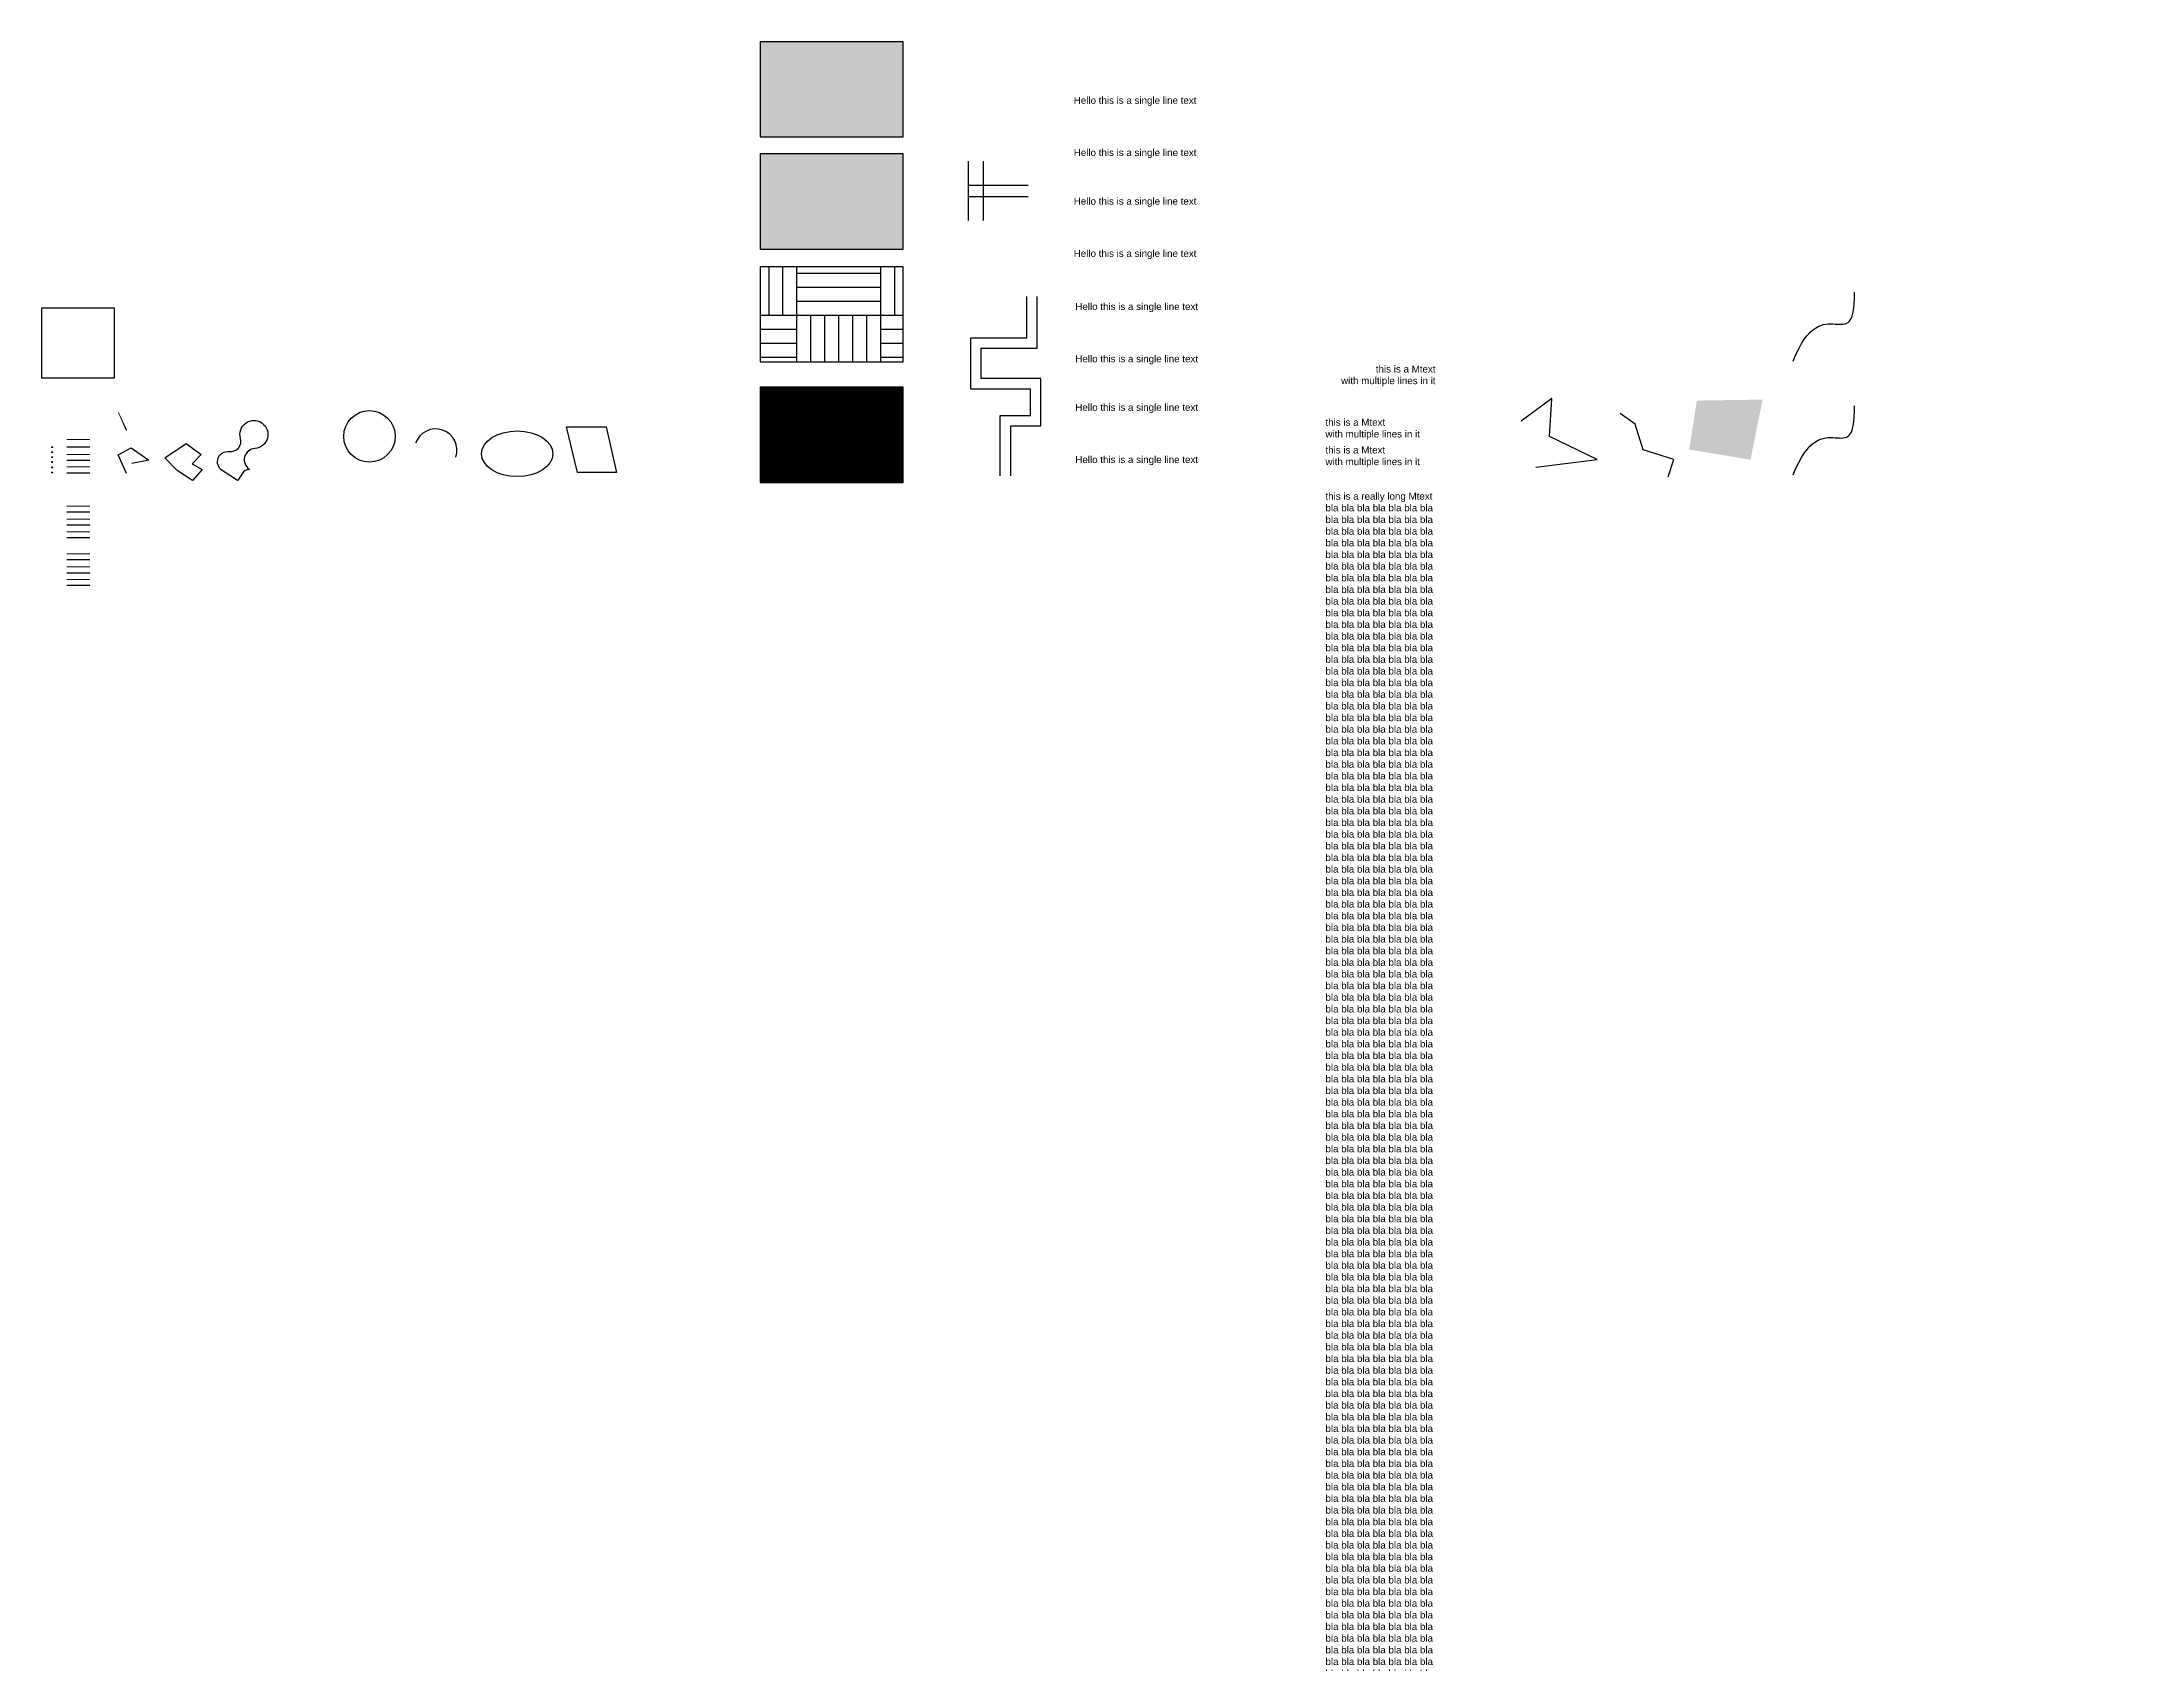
# Model space of a CAD drawing. Header units: inches. Extents: x 0 to 1028, y -401 to 111.
# Drawn here: x 0 to 298.1, y -168.8 to 63.1 of the extents above; entities that cross this region are included whole.
import ezdxf
from ezdxf.lldxf.tags import DXFTag

# ---------------------------------------------------------------- set-up
doc = ezdxf.new("R2010")
doc.units = ezdxf.units.IN
doc.header["$PDMODE"] = 34
doc.header["$PDSIZE"] = 0.1
doc.linetypes.add('ACAD_ISO02W100', pattern=[15, 12, -3])
for name, color, linetype in [('0 @ 1', 7, 'Continuous'), ('Layer2', 65, 'Continuous'), ('Layer_color_80 @ 1', 80, 'Continuous'), ('Layer_color_book', 31, 'Continuous'), ('Layer_Lock', 7, 'Continuous'), ('Layer_Lt_dash', 10, 'ACAD_ISO02W100'), ('Layer_true_color', 150, 'Continuous')]:
    doc.layers.add(name, color=color, linetype=linetype)
doc.styles.get("Standard").update_dxf_attribs({"font": 'arial.ttf'})
doc.linetypes.add('BATTING', pattern='A,0.0001,-0.1,[134,ltypeshp.shx,S=0.1,R=0,X=-0.1,Y=0],-0.2,[134,ltypeshp.shx,S=0.1,R=0.054831,X=0.1,Y=0],-0.1', length=0.4001)
tags = doc.linetypes.add('GAS_LINE', pattern='A,0.5,-0.2,["",Standard,S=0.1,R=0,X=-0.1,Y=-0.05],-0.25', length=0.95).pattern_tags.tags
tags[6] = DXFTag(74, 10)
doc.linetypes.add('TRACKS', pattern='A,0.15,[130,ltypeshp.shx,S=0.25,R=0,X=0,Y=0],0.15', length=0.3)
doc.linetypes.add('ZIGZAG', pattern='A,0.0001,-0.2,[131,ltypeshp.shx,S=0.2,R=0,X=-0.2,Y=0],-0.4,[131,ltypeshp.shx,S=0.2,R=0.054831,X=0.2,Y=0],-0.2', length=0.8001)
picture_1 = doc.add_image_def('image1.jpg', size_in_pixel=(994, 965))

msp = doc.modelspace()

# ---------------------------------------------------------------- hatches: boundary and pattern name
h = msp.add_hatch(color=5)
h.dxf.hatch_style = 1
h.paths.add_polyline_path([(102.746, 49.51), (123.199, 49.51), (123.199, 63.134), (102.746, 63.134)])
h = msp.add_hatch(color=5)
h.dxf.hatch_style = 1
h.paths.add_polyline_path([(102.746, 33.467), (123.199, 33.467), (123.199, 47.092), (102.746, 47.092)])
h = msp.add_hatch()
h.set_pattern_fill('AR-PARQ1', color=256)
h.set_pattern_definition([(90, (0, 0), (-12, 12), [12, -12]), (90, (2, 0), (-12, 12), [12, -12]), (90, (4, 0), (-12, 12), [12, -12]), (90, (6, 0), (-12, 12), [12, -12]), (90, (8, 0), (-12, 12), [12, -12]), (90, (10, 0), (-12, 12), [12, -12]), (90, (12, 0), (-12, 12), [12, -12]), (0, (0, 12), (12, -12), [12, -12]), (0, (0, 14), (12, -12), [12, -12]), (0, (0, 16), (12, -12), [12, -12]), (0, (0, 18), (12, -12), [12, -12]), (0, (0, 20), (12, -12), [12, -12]), (0, (0, 22), (12, -12), [12, -12]), (0, (0, 24), (12, -12), [12, -12])])
h.paths.add_polyline_path([(102.746, 17.314), (123.199, 17.314), (123.199, 30.939), (102.746, 30.939)])
h = msp.add_hatch()
h.set_pattern_fill('ANSI31', color=256)
h.set_pattern_definition([(45, (2.75038, 0), (-0.08838835, 0.08838835), [])])
h.paths.add_polyline_path([(102.746, 0.085), (123.199, 0.085), (123.199, 13.71), (102.746, 13.71)])

# ---------------------------------------------------------------- linework, layer by layer
for p, q in [((140.859, 20.773), (140.859, 26.683)), ((142.359, 19.273), (142.359, 26.683)), ((132.867, 13.433), (132.867, 20.773)), ((132.867, 20.773), (140.859, 20.773)), ((134.367, 14.933), (134.367, 19.273)), ((134.367, 19.273), (142.359, 19.273)), ((142.899, 14.933), (134.367, 14.933)), ((142.899, 8.182), (142.899, 14.933)), ((141.399, 13.433), (132.867, 13.433)), ((141.399, 9.682), (141.399, 13.433)), ((137.079, 1.015), (137.079, 9.682)), ((137.079, 9.682), (141.399, 9.682)), ((138.579, 1.015), (138.579, 8.182)), ((138.579, 8.182), (142.899, 8.182)), ((3.593, 1.477), (6.864, 1.477)), ((3.593, -4.112), (6.864, -4.112)), ((3.593, -5.998), (6.864, -5.998)), ((3.593, -7.795), (6.864, -7.795))]:
    msp.add_line(p, q)
at = {"color": 200, "linetype": 'BATTING', "lineweight": 13}
msp.add_line((3.593, 6.216), (6.864, 6.216), dxfattribs=at)
at = {"linetype": 'ZIGZAG'}
msp.add_line((3.593, 5.16), (6.864, 5.16), dxfattribs=at)
at = {"color": 3, "linetype": 'TRACKS', "lineweight": 13}
msp.add_line((3.593, 4.095), (6.864, 4.095), dxfattribs=at)
at = {"linetype": 'GAS_LINE'}
msp.add_line((3.593, 3.275), (6.864, 3.275), dxfattribs=at)
at = {"color": 3, "linetype": 'ACAD_ISO02W100', "lineweight": 13}
for p, q in [((3.593, 2.298), (6.864, 2.298)), ((3.593, -3.292), (6.864, -3.292)), ((3.593, -5.177), (6.864, -5.177)), ((3.593, -6.975), (6.864, -6.975))]:
    msp.add_line(p, q, dxfattribs=at)
for points in [[(102.746, 49.51), (123.199, 49.51), (123.199, 63.134), (102.746, 63.134)], [(102.746, 33.467), (123.199, 33.467), (123.199, 47.092), (102.746, 47.092)], [(102.746, 17.314), (123.199, 17.314), (123.199, 30.939), (102.746, 30.939)], [(102.746, 0.085), (123.199, 0.085), (123.199, 13.71), (102.746, 13.71)], [(19.366, 1.797), (17.632, 3.6), (20.639, 5.651), (22.798, 4.095), (21.524, 2.752), (22.939, 1.939), (21.559, 0.383)]]:
    msp.add_lwpolyline(points, close=True)
for points in [[(35.301, 5.701, 0, 0, 2.1277762), (39.652, 5.701, 0, 0, 0.3079358), (38.347, 11.099, 0, 0, 0), (35.663, 8.744, 0, 0, 0), (38.046, 8.33, 3.67, 5.081, 0)], [(12.141, 7.499, 0.2, 0.1, 0), (10.946, 10.173, 0, 0, 0), (12.782, 11.167, 0, 0, 0), (15.684, 8.916, 0, 0, 0), (13.274, 8.43, 0.1, 0.5, 0)]]:
    msp.add_lwpolyline(points, format="xyseb")
for points in [[(213.692, 2.253), (222.458, 3.349), (215.604, 6.636), (215.945, 12.076), (211.562, 8.827)], [(12.141, 1.38), (10.946, 4.053), (12.782, 5.048), (15.325, 3.258), (12.914, 2.772)]]:
    msp.add_lwpolyline(points)
msp.add_lwpolyline([(28.006, 0.361), (25.812, 1.793, -0.7995595), (26.819, 4.499, 0.5438617), (28.431, 6.378, -2.8443775), (30.491, 4.947, 0.718751), (29.707, 1.949, 0.2737938), (28.666, 1.333, -0.0476105)], format="xyb", close=True)
msp.add_polyline3d([(232.602, 0.893, 0), (233.415, 3.349, 5.479), (229.032, 4.736, 0), (227.879, 8.434, 5.479), (225.745, 9.923, 0)])
msp.add_circle((46.872, 6.673), 3.682)
msp.add_arc((56.352, 4.698), 3.044, 341.04355, 161.04355)
msp.add_ellipse((68.001, 4.185), major_axis=(-5.101, 0), ratio=0.6403727)
for points in [[(250.459, 17.426), (254.714, 28.255), (259.388, 17.503), (259.225, 27.288)], [(250.459, 1.157), (254.714, 11.986), (259.388, 1.234), (259.225, 11.019)]]:
    msp.add_open_spline(points, degree=3)
at = {"color": 7}
msp.add_point((1.494, 5.122), dxfattribs=at)
at = {"linetype": 'ACAD_ISO02W100'}
msp.add_point((1.494, 4.412), dxfattribs=at)
at = {"color": 230, "ltscale": 2}
msp.add_point((1.494, 3.715), dxfattribs=at)
at = {"color": 0, "linetype": 'ByBlock', "lineweight": -2}
msp.add_point((1.494, 2.241), dxfattribs=at)
msp.add_point((1.494, 1.491))
msp.add_solid([(235.606, 4.786), (244.372, 3.349), (236.702, 11.792), (246.096, 11.937)])
msp.add_3dface([(75.039, 8.05), (80.721, 8.05), (82.19, 1.492), (76.607, 1.492)])
at = {"layer": 'Layer_Lock', "color": 2, "linetype": 'Continuous'}
msp.add_point((1.494, 3.005), dxfattribs=at)
at = {"layer": 'Layer_Lt_dash', "linetype": 'ACAD_ISO02W100', "lineweight": 13}
for p, q in [((3.593, -10.122), (6.864, -10.122)), ((3.593, -12.007), (6.864, -12.007)), ((3.593, -13.805), (6.864, -13.805))]:
    msp.add_line(p, q, dxfattribs=at)
at = {"layer": 'Layer_Lt_dash'}
for p, q in [((3.593, -10.942), (6.864, -10.942)), ((3.593, -12.828), (6.864, -12.828)), ((3.593, -14.626), (6.864, -14.626))]:
    msp.add_line(p, q, dxfattribs=at)
at = {"layer": 'Layer_true_color'}
for p, q in [((132.547, 37.541), (132.547, 46.064)), ((134.678, 37.541), (134.678, 46.064)), ((132.547, 42.602), (141.071, 42.602)), ((132.547, 41.003), (141.071, 41.003))]:
    msp.add_line(p, q, dxfattribs=at)

# ---------------------------------------------------------------- texts
for p in [(147.819, 24.749), (147.819, 17.279), (147.819, 2.855)]:
    msp.add_text('Hello this is a single line text', height=1).set_placement(p)
at = {"char_height": 1, "width": 15.74141}
for s, insert, attachment_point in [('this is a Mtext\\Pwith multiple lines in it', (199.33, 15.326), 6), ('this is a Mtext\\Pwith multiple lines in it', (183.589, 9.188), 1), ('this is a Mtext\\Pwith multiple lines in it', (183.589, 5.226), 1), ('this is a really long Mtext\\Pbla bla bla bla bla bla bla bla bla bla bla bla bla bla bla bla bla bla bla bla bla bla bla bla bla bla bla bla bla bla bla bla bla bla bla bla bla bla bla bla bla bla bla bla bla bla bla bla bla bla bla bla bla bla bla bla bla bla bla bla bla bla bla bla bla bla bla bla bla bla bla bla bla bla bla bla bla bla bla bla bla bla bla bla bla bla bla bla bla bla bla bla bla bla bla bla bla bla bla bla bla bla bla bla bla bla bla bla bla bla bla bla bla bla bla bla bla bla bla bla bla bla bla bla bla bla bla bla bla bla bla bla bla bla bla bla bla bla bla bla bla bla bla bla bla bla bla bla bla bla bla bla bla bla bla bla bla bla bla bla bla bla bla bla bla bla bla bla bla bla bla bla bla bla bla bla bla bla bla bla bla bla bla bla bla bla bla bla bla bla bla bla bla bla bla bla bla bla bla bla bla bla bla bla bla bla bla bla bla bla bla bla bla bla bla bla bla bla bla bla bla bla bla bla bla bla bla bla bla bla bla bla bla bla bla bla bla bla bla bla bla bla bla bla bla bla bla bla bla bla bla bla bla bla bla bla bla bla bla bla bla bla bla bla bla bla bla bla bla bla bla bla bla bla bla bla bla bla bla bla bla bla bla bla bla bla bla bla bla bla bla bla bla bla bla bla bla bla bla bla bla bla bla bla bla bla bla bla bla bla bla bla bla bla bla bla bla bla bla bla bla bla bla bla bla bla bla bla bla bla bla bla bla bla bla bla bla bla bla bla bla bla bla bla bla bla bla bla bla bla bla bla bla bla bla bla bla bla bla bla bla bla bla bla bla bla bla bla bla bla bla bla bla bla bla bla bla bla bla bla bla bla bla bla bla bla bla bla bla bla bla bla bla bla bla bla bla bla bla bla bla bla bla bla bla bla bla bla bla bla bla bla bla bla bla bla bla bla bla bla bla bla bla bla bla bla bla bla bla bla bla bla bla bla bla bla bla bla bla bla bla bla bla bla bla bla bla bla bla bla bla bla bla bla bla bla bla bla bla bla bla bla bla bla bla bla bla bla bla bla bla bla bla bla bla bla bla bla bla bla bla bla bla bla bla bla bla bla bla bla bla bla bla bla bla bla bla bla bla bla bla bla bla bla bla bla bla bla bla bla bla bla bla bla bla bla bla bla bla bla bla bla bla bla bla bla bla bla bla bla bla bla bla bla bla bla bla bla bla bla bla bla bla bla bla bla bla bla bla bla bla bla bla bla bla bla bla bla bla bla bla bla bla bla bla bla bla bla bla bla bla bla bla bla bla bla bla bla bla bla bla bla bla bla bla bla bla bla bla bla bla bla bla bla bla bla bla bla bla bla bla bla bla bla bla bla bla bla bla bla bla bla bla bla bla bla bla bla bla bla bla bla bla bla bla bla bla bla bla bla bla bla bla bla bla bla bla bla bla bla bla bla bla bla bla bla bla bla bla bla bla bla bla bla bla bla bla bla bla bla bla bla bla bla bla bla bla bla bla bla bla bla bla bla bla bla bla bla bla bla bla bla bla bla bla bla bla bla bla bla bla bla bla bla bla bla bla bla bla bla bla bla bla bla bla bla bla bla bla bla bla bla bla bla bla bla bla bla bla bla bla bla bla bla bla bla bla bla bla bla bla bla bla bla bla bla bla bla bla bla bla bla bla bla bla bla bla bla bla bla bla bla bla bla bla bla bla bla bla bla bla bla bla bla bla bla bla bla bla bla bla bla bla bla bla bla bla bla bla bla bla bla bla bla bla bla bla bla bla bla bla bla bla bla bla bla bla bla bla bla bla bla bla bla bla bthis is a really long Mtext\\Pbla bla bla bla bla bla bla bla bla bla bla bla bla bla bla bla bla bla bla bla bla bla bla bla bla bla bla bla bla bla bla bla bla bla bla bla bla bla bla bla bla bla bla bla bla bla bla bla bla bla bla bla bla bla bla bla bla bla bla bla bla bla bla bla bla bla bla bla bla bla bla bla bla bla bla bla bla bla bla bla bla bla bla bla bla bla bla bla bla bla bla bla bla bla bla bla bla bla bla bla bla bla bla bla bla bla bla bla bla bla bla bla bla bla bla bla bla bla bla bla bla bla bla bla bla bla bla bla bla bla bla bla bla bla bla bla bla bla bla bla bla bla bla bla bla bla bla bla bla bla bla bla bla bla bla bla bla bla bla bla bla bla bla bla bla bla bla bla bla bla bla bla bla bla bla bla bla bla bla bla bla bla bla bla bla bla bla bla bla bla bla bla bla bla bla bla bla bla bla bla bla bla bla bla bla bla bla bla bla bla bla bla bla bla bla bla bla bla bla bla bla bla bla bla bla bla bla bla bla bla bla bla bla bla bla bla bla bla bla bla bla bla bla bla bla bla bla bla bla bla bla bla bla bla bla bla bla bla bla bla bla bla bla bla bla bla bla bla bla bla bla bla bla bla bla bla bla bla bla bla bla bla bla bla bla bla bla bla bla bla bla bla bla bla bla bla bla bla bla bla bla bla bla bla bla bla bla bla bla bla bla bla bla bla bla bla bla bla bla bla bla bla bla bla bla bla bla bla bla bla bla bla bla bla bla bla bla bla bla bla bla bla bla bla bla bla bla bla bla bla bla bla bla bla bla bla bla bla bla bla bla bla bla bla bla bla bla bla bla bla bla bla bla bla bla bla bla bla bla bla bla bla bla bla bla bla bla bla bla bla bla bla bla bla bla bla bla bla bla bla bla bla bla bla bla bla bla bla bla bla bla bla bla bla bla bla bla bla bla bla bla bla bla bla bla bla bla bla bla bla bla bla bla bla bla bla bla bla bla bla bla bla bla bla bla bla bla bla bla bla bla bla bla bla bla bla bla bla bla bla bla bla bla bla bla bla bla bla bla bla bla bla bla bla bla bla bla bla bla bla bla bla bla bla bla bla bla bla bla bla bla bla bla bla bla bla bla bla bla bla bla bla bla bla bla bla bla bla bla bla bla bla bla bla bla bla bla bla bla bla bla bla bla bla bla bla bla bla bla bla bla bla bla bla bla bla bla bla bla bla bla bla bla bla bla bla bla bla bla bla bla bla bla bla bla bla bla bla bla bla bla bla bla bla bla bla bla bla bla bla bla bla bla bla bla bla bla bla bla bla bla bla bla bla bla bla bla bla bla bla bla bla bla bla bla bla bla bla bla bla bla bla bla bla bla bla bla bla bla bla bla bla bla bla bla bla bla bla bla bla bla bla bla bla bla bla bla bla bla bla bla bla bla bla bla bla bla bla bla bla bla bla bla bla bla bla bla bla bla bla bla bla bla bla bla bla bla bla bla bla bla bla bla bla bla bla bla bla bla bla bla bla bla bla bla bla bla bla bla bla bla bla bla bla bla bla bla bla bla bla bla bla bla bla bla bla bla bla bla bla bla bla bla bla bla bla bla bla bla bla bla bla bla bla bla bla bla bla bla bla bla bla bla bla bla bla bla bla bla bla bla bla bla bla bla bla bla bla bla bla bla bla bla bla bla bla bla bla bla bla bla bla bla bla bla bla bla bla bla bla bla bla bla bla bla bla bla bla bla bla bla bla bla bla bla bla bla bla bla bla bla bla bla bla bla bla bla bla bla bla bla bla bla bla bla bla bla bla bla bla bla bla bla bla bla bla bla bla bla bla bla bla bla bla bla bla bla bla bla bla bla bla bla bla bla bla bla bla bla bla bla bla bla bla bla bla bla bla bla bla bla bla bla bla bla bla bla bla bla bla bla bla', (183.589, -1.386), 1)]:
    msp.add_mtext(s, dxfattribs=dict(at, insert=insert, attachment_point=attachment_point))
at = {"layer": '0 @ 1'}
msp.add_text('Hello this is a single line text', height=1, dxfattribs=at).set_placement((147.819, 10.326))
at = {"layer": 'Layer2'}
msp.add_text('Hello this is a single line text', height=1, dxfattribs=at).set_placement((147.59, 32.348))
at = {"layer": 'Layer_color_80 @ 1'}
msp.add_text('Hello this is a single line text', height=1, dxfattribs=at).set_placement((147.59, 39.819))
at = {"layer": 'Layer_color_book'}
msp.add_text('Hello this is a single line text', height=1, dxfattribs=at).set_placement((147.59, 54.243))
at = {"layer": 'Layer_true_color'}
msp.add_text('Hello this is a single line text', height=1, dxfattribs=at).set_placement((147.59, 46.772))

# ---------------------------------------------------------------- pictures from other files: only their frames are drawn
image = msp.add_image(picture_1, insert=(0, 15), size_in_units=(10.354, 10.052))
image.dxf.flags = 7

# ---------------------------------------------------------------- wipeouts: each hides what was drawn before it
msp.add_wipeout([(271.921, 3.988), (298.113, 4.24), (295.721, 26.511), (272.677, 35.696)])

doc.saveas('drawing.dxf')
